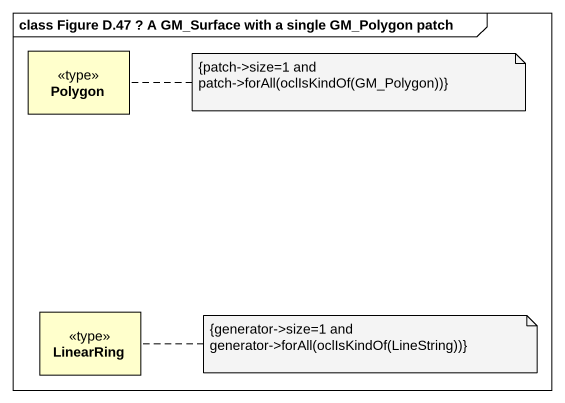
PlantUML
@startuml
mainframe class Figure D.47 ? A GM_Surface with a single GM_Polygon patch
hide circle
hide empty members
class Polygon <<type>>
class LinearRing <<type>>
note right of Polygon
  {patch->size=1 and
  patch->forAll(oclIsKindOf(GM_Polygon))}
end note
note right of LinearRing
  {generator->size=1 and
  generator->forAll(oclIsKindOf(LineString))}
end note
@enduml
